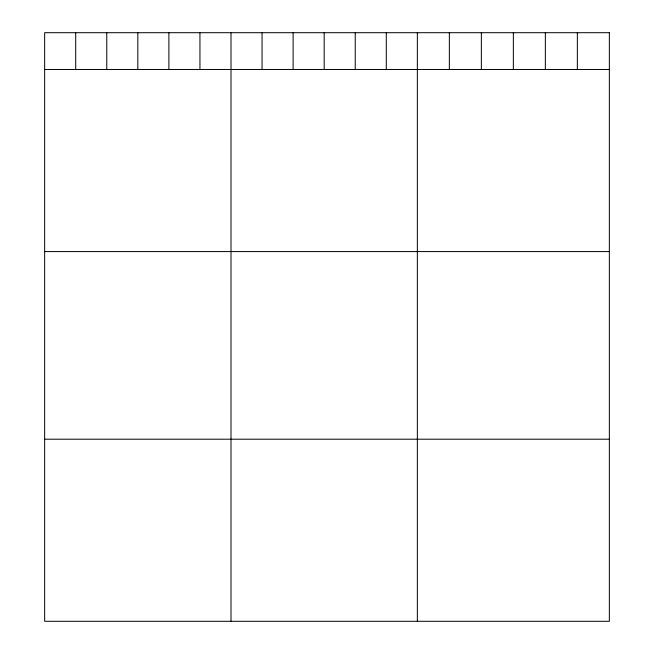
<?xml version="1.0" encoding="UTF-8"?>
<svg xmlns="http://www.w3.org/2000/svg" width="654" height="654" viewBox="0 0 654 654"><rect width="100%" height="100%" fill="white"/><g stroke="black" fill="none" stroke-linecap="round" stroke-linejoin="round"><path stroke-width="0.98" d="M44.652 69.479L609.348 69.479M44.652 251.577L609.348 251.577M44.652 439.202L609.348 439.202M577.351 32.7L577.351 69.479M545.346 32.7L545.346 69.479M513.349 32.7L513.349 69.479M481.352 32.7L481.352 69.479M449.347 32.7L449.347 69.479M417.35 32.7L417.35 621.3M386.293 32.7L386.293 69.479M355.236 32.7L355.236 69.479M324.18 32.7L324.18 69.479M293.115 32.7L293.115 69.479M262.058 32.7L262.058 69.479M231.001 32.7L231.001 621.3M199.944 32.7L199.944 69.479M168.887 32.7L168.887 69.479M137.831 32.7L137.831 69.479M106.766 32.7L106.766 69.479M75.709 32.7L75.709 69.479M609.348 32.7L44.652 32.7L44.652 621.3L609.348 621.3L609.348 32.7"/></g></svg>
